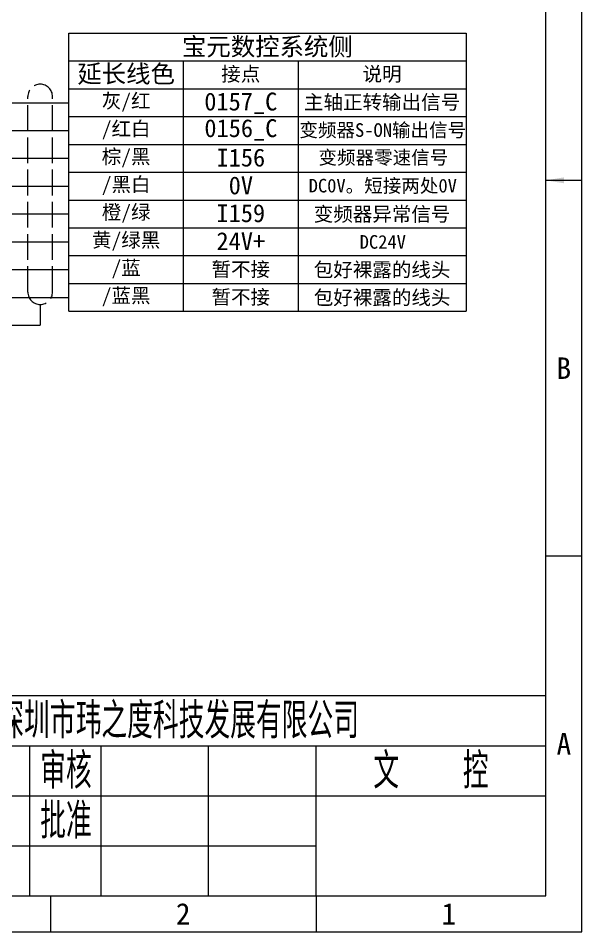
# Model space of a CAD drawing. Header units: millimetres. Extents: x 547 to 2149, y 622 to 1790.
# Drawn here: x 1417 to 1495.7, y 862.4 to 990 of the extents above; entities that cross this region are included whole.
import ezdxf

# ---------------------------------------------------------------- set-up
doc = ezdxf.new("R2010")
doc.units = ezdxf.units.MM
doc.linetypes.add('ACAD_ISO02W100', pattern=[15, 12, -3])
for name, color, linetype in [('中文标注', 3, 'Continuous'), ('仅图框使用', 7, 'Continuous'), ('元器件与线路', 7, 'Continuous'), ('英文数字标注', 3, 'Continuous'), ('虚线', 7, 'ACAD_ISO02W100')]:
    doc.layers.add(name, color=color, linetype=linetype)
doc.styles.get("Standard").update_dxf_attribs({"font": 'txt', "bigfont": 'gbcbig.shx'})
doc.dimstyles.new('ISO-25', dxfattribs={"dimtxt": 2.5, "dimasz": 2.5, "dimexe": 1.25, "dimexo": 0.625, "dimtad": 1, "dimtxsty": 'Standard', "dimcen": 2.5, "dimadec": 0, "dimazin": 0, "dimtfac": 1, "dimtmove": 0, "dimatfit": 3, "dimfxl": 0, "dimarcsym": 0})

msp = doc.modelspace()

# ---------------------------------------------------------------- linework, layer by layer
at = {"layer": '仅图框使用'}
for p, q in [((1495.7, 862.38), (1495.7, 1072.38)), ((1490.7, 867.38), (1490.7, 1067.38)), ((1495.7, 914.88), (1490.7, 914.88)), ((1295.57, 895.38), (1490.7, 895.38)), ((1295.57, 888.38), (1490.7, 888.38)), ((1418.57, 867.38), (1418.57, 888.38)), ((1428.57, 867.38), (1428.57, 888.38)), ((1443.57, 867.38), (1443.57, 888.38)), ((1458.57, 867.38), (1458.57, 888.38)), ((1295.57, 881.38), (1490.7, 881.38)), ((1295.57, 874.38), (1458.57, 874.38)), ((1203.7, 867.38), (1490.7, 867.38)), ((1421.45, 867.38), (1421.45, 862.38)), ((1458.57, 867.38), (1458.57, 862.38)), ((1198.7, 862.38), (1495.7, 862.38))]:
    msp.add_line(p, q, dxfattribs=at)
at = {"layer": '元器件与线路'}
for p, q in [((1424.02, 949.09), (1424.02, 987.94)), ((1424.02, 987.94), (1479.53, 987.94)), ((1479.53, 987.94), (1479.53, 949.09)), ((1424.02, 984.06), (1479.53, 984.06)), ((1440.04, 949.09), (1440.04, 984.06)), ((1456.07, 984.06), (1456.07, 949.09)), ((1424.02, 980.17), (1479.53, 980.17)), ((1400.47, 978.23), (1424.02, 978.23)), ((1424.02, 976.29), (1479.53, 976.29)), ((1411.46, 974.34), (1424.02, 974.34)), ((1424.02, 972.4), (1479.53, 972.4)), ((1400.47, 970.46), (1424.02, 970.46)), ((1424.02, 968.52), (1479.52, 968.52)), ((1411.46, 966.57), (1424.02, 966.57)), ((1424.02, 964.63), (1479.53, 964.63)), ((1400.47, 962.69), (1424.02, 962.69)), ((1424.02, 960.75), (1479.52, 960.75)), ((1411.46, 958.8), (1424.02, 958.8)), ((1424.02, 956.86), (1479.53, 956.86)), ((1400.47, 954.92), (1424.02, 954.92)), ((1424.02, 952.97), (1479.53, 952.97)), ((1411.46, 951.03), (1424.02, 951.03)), ((1420.03, 950.04), (1420.03, 947.15)), ((1424.02, 949.09), (1479.53, 949.09)), ((1400.47, 947.15), (1420.03, 947.15))]:
    msp.add_line(p, q, dxfattribs=at)
at = {"layer": '虚线', "ltscale": 0.3}
for p, q in [((1418.31, 951.77), (1418.31, 979.08)), ((1421.76, 951.77), (1421.76, 979.08))]:
    msp.add_line(p, q, dxfattribs=at)
for centre, start, end in [((1420.03, 979.08), 0, 180), ((1420.03, 951.77), 180, 0)]:
    msp.add_arc(centre, 1.73, start, end, dxfattribs=at)

# ---------------------------------------------------------------- texts
at = {"layer": '中文标注', "attachment_point": 5}
for s, insert, char_height, width in [('{\\fSimSun|b0|i0|c134|p2;宝元数控系统侧}', (1451.77, 985.92), 2.5, 55.5095), ('{\\fSimSun|b0|i0|c134|p2;延长线色}', (1432.04, 982.12), 2.5, 16.0359), ('{\\fSimSun|b0|i0|c134|p2;接点}', (1448.06, 982.12), 2, 16.0359), ('{\\fSimSun|b0|i0|c134|p2;说明}', (1467.8, 982.12), 2, 23.4499), ('{\\fSimSun|b0|i0|c134|p2;灰/红}', (1432.04, 978.23), 2, 16.0359), ('{\\fSimSun|b0|i0|c134|p2;主轴正转输出信号}', (1467.8, 978.19), 2, 23.4621), ('{\\fSimSun|b0|i0|c134|p2;/红白}', (1432.04, 974.34), 2, 16.0359), ('{\\fSimSun|b0|i0|c134|p2;变频器S-ON输出信号}', (1467.9, 974.3), 1.9, 24.8735), ('{\\fSimSun|b0|i0|c134|p2;/黑白}', (1432.04, 966.57), 2, 16.0359), ('{\\fSimSun|b0|i0|c134|p2;DC0V。短接两处0V}', (1467.9, 966.53), 1.9, 24.8735), ('{\\fSimSun|b0|i0|c134|p2;橙/绿}', (1432.04, 962.69), 2, 16.0359), ('{\\fSimSun|b0|i0|c134|p2;黄/绿黑}', (1432.04, 958.8), 2, 16.0359), ('{\\fSimSun|b0|i0|c134|p2;DC24V}', (1467.9, 958.76), 1.9, 24.8735)]:
    msp.add_mtext(s, dxfattribs=dict(at, insert=insert, char_height=char_height, width=width))
at = {"layer": '中文标注', "color": 6, "attachment_point": 5}
for s, insert, char_height, width in [('{\\fSimSun|b0|i0|c134|p2;棕/黑}', (1432.04, 970.46), 2, 16.0359), ('{\\fSimSun|b0|i0|c134|p2;变频器零速信号}', (1467.98, 970.46), 1.9, 24.6753)]:
    msp.add_mtext(s, dxfattribs=dict(at, insert=insert, char_height=char_height, width=width))
at = {"layer": '中文标注', "color": 2, "char_height": 2, "width": 16.0359, "attachment_point": 5}
for s, insert in [('{\\fSimSun|b0|i0|c134|p2;/蓝}', (1432.04, 954.92)), ('{\\fSimSun|b0|i0|c134|p2;/蓝黑}', (1432.04, 951.03))]:
    msp.add_mtext(s, dxfattribs=dict(at, insert=insert))
at = {"layer": '仅图框使用', "attachment_point": 5}
for s, insert, char_height, width in [('{\\fSimSun|b0|i0|c134|p2;B}', (1493.2, 941.13), 3, 5), ('{\\fSimSun|b0|i0|c134|p2;A}', (1493.2, 888.63), 3, 5), ('审核', (1423.63, 884.88), 5, 10.1092), ('文  控', (1474.63, 884.88), 5, 32.125), ('批准', (1423.63, 877.88), 5, 10.1092), ('{\\fSimSun|b0|i0|c134|p2;2}', (1440.01, 864.88), 3, 37.125), ('{\\fSimSun|b0|i0|c134|p2;1}', (1477.13, 864.88), 3, 37.125)]:
    msp.add_mtext(s, dxfattribs=dict(at, insert=insert, char_height=char_height, width=width))
at = {"layer": '仅图框使用', "color": 4, "insert": (1439.38, 891.88), "char_height": 5, "width": 102.6342, "attachment_point": 5}
msp.add_mtext('深圳市玮之度科技发展有限公司', dxfattribs=at)
at = {"layer": '英文数字标注', "attachment_point": 5}
for s, insert, char_height, width in [('{\\fSimSun|b0|i0|c134|p2;0157_C}', (1448.06, 978.15), 2.5, 16.0115), ('{\\fSimSun|b0|i0|c134|p2;0156_C}', (1448.07, 974.43), 2.5, 16.0115), ('{\\fSimSun|b0|i0|c134|p2;0V}', (1448.07, 966.65), 2.5, 16.0115), ('{\\fSimSun|b0|i0|c134|p2;I159}', (1448.06, 962.77), 2.5, 16.0115), ('{\\fSimSun|b0|i0|c134|p2;变频器异常信号}', (1467.8, 962.55), 2, 23.4621), ('{\\fSimSun|b0|i0|c134|p2;24V+}', (1448.06, 958.88), 2.5, 16.0115)]:
    msp.add_mtext(s, dxfattribs=dict(at, insert=insert, char_height=char_height, width=width))
at = {"layer": '英文数字标注', "color": 6, "insert": (1448.07, 970.54), "char_height": 2.5, "width": 16.0115, "attachment_point": 5}
msp.add_mtext('{\\fSimSun|b0|i0|c134|p2;I156}', dxfattribs=at)
at = {"layer": '英文数字标注', "color": 2, "char_height": 2, "attachment_point": 5}
for s, insert, width in [('{\\fSimSun|b0|i0|c134|p2;暂不接}', (1448.06, 954.83), 16.0115), ('{\\fSimSun|b0|i0|c134|p2;包好裸露的线头}', (1467.8, 954.78), 23.4621), ('{\\fSimSun|b0|i0|c134|p2;暂不接}', (1448.06, 950.95), 16.0115), ('{\\fSimSun|b0|i0|c134|p2;包好裸露的线头}', (1467.8, 950.89), 23.4621)]:
    msp.add_mtext(s, dxfattribs=dict(at, insert=insert, width=width))

# ---------------------------------------------------------------- leaders
at = {"layer": '仅图框使用'}
msp.add_leader([(1490.7, 967.38), (1495.7, 967.38)], dimstyle='ISO-25', override={"dimgap": 0.625, "dimtad": 0}, dxfattribs=at)

doc.saveas('drawing.dxf')
